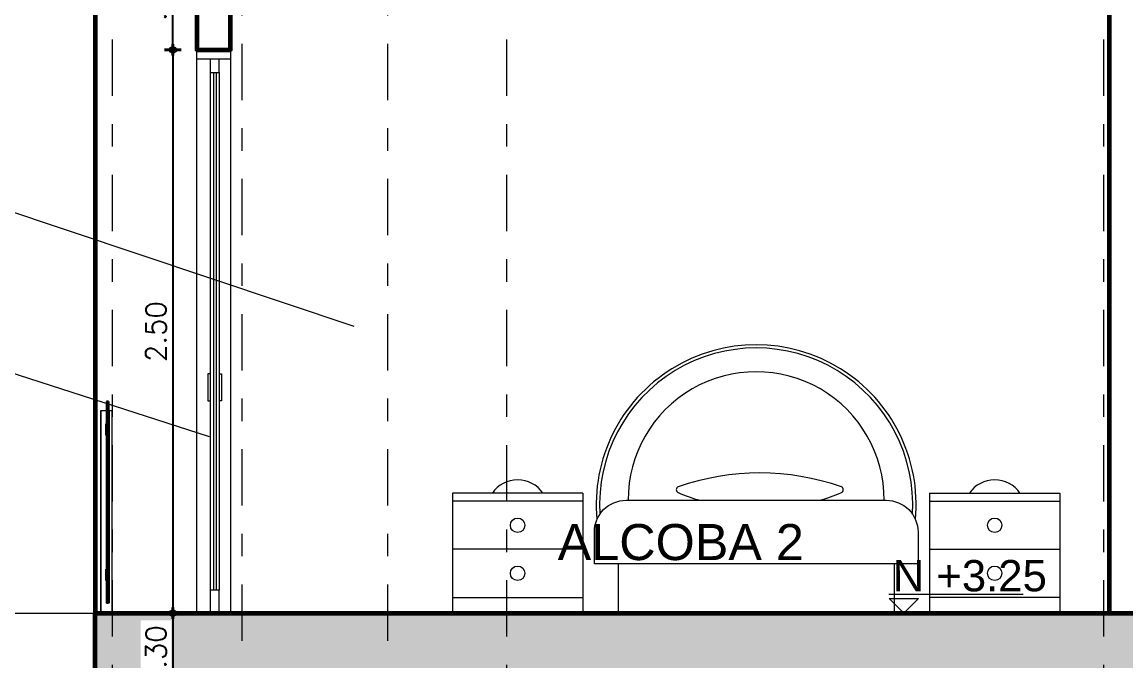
# Model space of a CAD drawing. Header units: metres. Extents: x -50 to 76, y -61 to 14.
# Drawn here: x 22.629 to 27.529, y -51.209 to -48.373 of the extents above; entities that cross this region are included whole.
import ezdxf

# ---------------------------------------------------------------- set-up
doc = ezdxf.new("R2010")
doc.units = ezdxf.units.M
doc.header["$MEASUREMENT"] = 0
doc.set_wipeout_variables(frame=1)
for name, pattern in [('CENTER', [2, 1.25, -0.25, 0.25, -0.25]), ('CENTERX2', [4, 2.5, -0.5, 0.5, -0.5]), ('DASHDOT2', [0.5, 0.25, -0.125, 0, -0.125]), ('Wipeout_Contour', [1, 0, -1])]:
    doc.linetypes.add(name, pattern=pattern)
for name, color, linetype, lineweight in [('1 CALCAS', 255, 'Continuous', 60), ('1 MUEBLES', 46, 'Continuous', 18), ('1 NIVELES', 145, 'Continuous', 18), ('1 PUERTAS', 251, 'Continuous', 18), ('1 TEXTOS', 4, 'Continuous', 20), ('COTAS', 251, 'Continuous', 35), ('EJES', 251, 'CENTERX2', 0), ('Interior - Escaleras & Barandillas_Pluma_Nº__11', 171, 'Continuous', 18), ('Interior - Escaleras & Barandillas_Pluma_Nº__51', 171, 'Continuous', 25), ('TEXTOS', 4, 'Continuous', 25)]:
    doc.layers.add(name, color=color, linetype=linetype, lineweight=lineweight)
doc.layers.add('Interior - Escaleras & Barandillas', color=7, linetype='Continuous')
doc.layers.add('Nuevo_1 PLACA 2DO PISO', color=7, linetype='Continuous')
for name, color, linetype, lineweight, true_color in [('Interior - Escaleras & Barandillas_Pluma_Nº__165', 7, 'Continuous', 13, 0x80d6ff), ('Interior - Escaleras & Barandillas_Pluma_Nº__91', 171, 'Continuous', 13, 0xaaaaff), ('Nuevo_1 PLACA 2DO PISO_Pluma_Nº__169', 7, 'Continuous', 13, 0x68b353), ('Nuevo_1 PLACA 2DO PISO_Pluma_Nº__29', 7, 'Continuous', 35, 0x3dad99)]:
    doc.layers.add(name, color=color, linetype=linetype, lineweight=lineweight, true_color=true_color)
doc.styles.add('cotas', font='romans.shx')
doc.styles.add('Estilo_Generado_1', font='arial.ttf')
doc.styles.add('LEROY', font='arial.ttf')
doc.dimstyles.new('COT-50', dxfattribs={"dimscale": 0.5, "dimtxt": 0.18, "dimasz": 0.05, "dimexe": 0.08, "dimexo": 0.1, "dimgap": 0.06, "dimtad": 1, "dimzin": 4, "dimdsep": 46, "dimtxsty": 'cotas', "dimblk1": 'COTA', "dimblk2": 'COTA', "dimsah": 1, "dimcen": 0.09, "dimse1": 1, "dimse2": 1, "dimclrd": 256, "dimclre": 253, "dimclrt": 14, "dimadec": 0, "dimazin": 0, "dimtfac": 1, "dimtix": 1, "dimtmove": 0, "dimatfit": 3, "dimldrblk": 'COTA', "dimfxl": 1, "dimtfill": 1, "dimtfillclr": 256, "dimtolj": 1, "dimtzin": 12, "dimarcsym": 0})

# ---------------------------------------------------------------- blocks, each defined once
blk = doc.blocks.new('camFRON-100')
for p, q in [((-0.4349, 0.1519), (-0.4349, 0)), ((0.4349, 0.1519), (0.4349, 0))]:
    blk.add_line(p, q)
blk.add_lwpolyline([(-0.51, 0.1519), (-0.51, 0.2519, -0.414214), (-0.41, 0.3519), (0.41, 0.3519, -0.414214), (0.51, 0.2519), (0.51, 0.1519)], format="xyb", close=True)
for centre, radius, start, end in [((0, 0.3379), 0.5042, 354.6676, 185.3324), ((0, 0.3386), 0.4934, 356.4848, 183.5152), ((0, 0.3535), 0.4035, 359.7663, 180.2337), ((0.0113, -0.3493), 0.7873, 70.9402, 109.0598), ((-0.2418, 0.3856), 0.01, 113.5452, 246.4548), ((0.2644, 0.3856), 0.01, 293.5452, 66.4548), ((-0.0387, 0.8517), 0.5184, 246.4548, 254.6105), ((0.0613, 0.8517), 0.5184, 285.3895, 293.5452)]:
    blk.add_arc(centre, radius, start, end)
blk = doc.blocks.new('pp')
for p, q in [((-0.125, 0.421), (-0.5875, 0.421)), ((-0.5875, 0.421), (-0.5875, -0.0043)), ((-0.125, 0.3928), (-0.5875, 0.3928)), ((-0.125, 0.421), (-0.125, -0.0043)), ((1.1036, 0.421), (1.5661, 0.421)), ((1.1036, 0.421), (1.1036, -0.0043)), ((1.1036, 0.3928), (1.5661, 0.3928)), ((1.5661, 0.421), (1.5661, -0.0043)), ((-0.125, 0.2224), (-0.5875, 0.2224)), ((1.1036, 0.2224), (1.5661, 0.2224)), ((-0.5875, 0.052), (-0.125, 0.052)), ((1.5661, 0.052), (1.1036, 0.052))]:
    blk.add_line(p, q)
for centre in [(-0.3563, 0.3076), (1.3348, 0.3076), (-0.3563, 0.1372), (1.3348, 0.1372)]:
    blk.add_circle(centre, 0.0256)
for centre in [(-0.3563, 0.3606), (1.3348, 0.3606)]:
    blk.add_arc(centre, 0.1081, 33.9532, 146.0468)
at = {"xscale": 1.125, "yscale": 1.125, "zscale": 1.125}
blk.add_blockref('camFRON-100', (0.4893, 0), dxfattribs=at)
blk = doc.blocks.new('COTA')
for p, q in [((-1, 0), (1, 0)), ((0, 1.5), (0, -1.5))]:
    blk.add_line(p, q)
blk.add_circle((0, 0), 0.5)
blk = doc.blocks.new('*D875')
at = {"layer": 'COTAS', "lineweight": -2, "transparency": 16777216}
blk.add_line((22.5802, -46.7719), (22.5802, -54.2219), dxfattribs=at)
at = {"layer": 'Defpoints', "color": 0, "transparency": 16777216}
for p in [(22.9539, -46.7469), (22.5802, -54.2469), (23.6539, -54.2469)]:
    blk.add_point(p, dxfattribs=at)
at = {"layer": 'COTAS', "lineweight": -2, "transparency": 16777216, "xscale": 0.025, "yscale": 0.025, "zscale": 0.025}
for p, rotation in [((22.5802, -46.7469), 90), ((22.5802, -54.2469), 270)]:
    blk.add_blockref('COTA', p, dxfattribs=dict(at, rotation=rotation))
at = {"layer": 'COTAS', "color": 14, "transparency": 16777216, "insert": (22.5052, -50.4969), "char_height": 0.09, "attachment_point": 5, "rotation": 90, "style": 'cotas', "bg_fill": 3, "box_fill_scale": 1.25, "bg_fill_color": 256, "bg_fill_true_color": 13158600, "bg_fill_transparency": 0}
blk.add_mtext('\\A1;7.50', dxfattribs=at)
blk = doc.blocks.new('*D878')
at = {"layer": 'COTAS', "lineweight": -2, "transparency": 16777216}
blk.add_line((23.2982, -48.4719), (23.2982, -48.0719), dxfattribs=at)
at = {"layer": 'Defpoints', "color": 0, "transparency": 16777216}
for p in [(23.2982, -48.0469), (23.4039, -48.0469), (23.4039, -48.4969)]:
    blk.add_point(p, dxfattribs=at)
at = {"layer": 'COTAS', "lineweight": -2, "transparency": 16777216, "xscale": 0.025, "yscale": 0.025, "zscale": 0.025}
for p, rotation in [((23.2982, -48.0469), 90), ((23.2982, -48.4969), 270)]:
    blk.add_blockref('COTA', p, dxfattribs=dict(at, rotation=rotation))
at = {"layer": 'COTAS', "color": 14, "transparency": 16777216, "insert": (23.2232, -48.2719), "char_height": 0.09, "attachment_point": 5, "rotation": 90, "style": 'cotas', "bg_fill": 3, "box_fill_scale": 1.25, "bg_fill_color": 256, "bg_fill_true_color": 13158600, "bg_fill_transparency": 0}
blk.add_mtext('\\A1;.45', dxfattribs=at)
blk = doc.blocks.new('*D879')
at = {"layer": 'COTAS', "lineweight": -2, "transparency": 16777216}
blk.add_line((23.2982, -48.5219), (23.2982, -50.9719), dxfattribs=at)
at = {"layer": 'Defpoints', "color": 0, "transparency": 16777216}
for p in [(23.4039, -48.4969), (23.2982, -50.9969), (23.4739, -50.9969)]:
    blk.add_point(p, dxfattribs=at)
at = {"layer": 'COTAS', "lineweight": -2, "transparency": 16777216, "xscale": 0.025, "yscale": 0.025, "zscale": 0.025}
for p, rotation in [((23.2982, -48.4969), 90), ((23.2982, -50.9969), 270)]:
    blk.add_blockref('COTA', p, dxfattribs=dict(at, rotation=rotation))
at = {"layer": 'COTAS', "color": 14, "transparency": 16777216, "insert": (23.2232, -49.7469), "char_height": 0.09, "attachment_point": 5, "rotation": 90, "style": 'cotas', "bg_fill": 3, "box_fill_scale": 1.25, "bg_fill_color": 256, "bg_fill_true_color": 13158600, "bg_fill_transparency": 0}
blk.add_mtext('\\A1;2.50', dxfattribs=at)
blk = doc.blocks.new('*D880')
at = {"layer": 'COTAS', "lineweight": -2, "transparency": 16777216}
blk.add_line((23.2982, -51.0219), (23.2982, -51.2719), dxfattribs=at)
at = {"layer": 'Defpoints', "color": 0, "transparency": 16777216}
for p in [(22.9539, -50.9969), (22.9539, -51.2969), (23.2982, -51.2969)]:
    blk.add_point(p, dxfattribs=at)
at = {"layer": 'COTAS', "lineweight": -2, "transparency": 16777216, "xscale": 0.025, "yscale": 0.025, "zscale": 0.025}
for p, rotation in [((23.2982, -50.9969), 90), ((23.2982, -51.2969), 270)]:
    blk.add_blockref('COTA', p, dxfattribs=dict(at, rotation=rotation))
at = {"layer": 'COTAS', "color": 14, "transparency": 16777216, "insert": (23.2232, -51.1469), "char_height": 0.09, "attachment_point": 5, "rotation": 90, "style": 'cotas', "bg_fill": 3, "box_fill_scale": 1.25, "bg_fill_color": 256, "bg_fill_true_color": 13158600, "bg_fill_transparency": 0}
blk.add_mtext('\\A1;.30', dxfattribs=at)

msp = doc.modelspace()

# ---------------------------------------------------------------- hatches: boundary and pattern name
at = {"layer": 'Interior - Escaleras & Barandillas_Pluma_Nº__165', "linetype": 'Continuous', "lineweight": 0, "true_color": 0x20353f}
msp.add_hatch(color=159, dxfattribs=at).paths.add_polyline_path([(23.0039, -50.0569), (23.0039, -50.9519), (23.0119, -50.9519), (23.0119, -50.0569)])

# ---------------------------------------------------------------- linework, layer by layer
at = {"layer": '1 CALCAS'}
msp.add_lwpolyline([(23.4039, -48.0469), (23.4039, -48.4969), (23.5539, -48.4969), (23.5539, -48.0469)], dxfattribs=at)
at = {"layer": '1 NIVELES', "color": 2, "linetype": 'CENTER'}
for p, q in [((26.4757, -50.9129), (27.0724, -50.9129)), ((26.4782, -50.9318), (26.6088, -50.9318))]:
    msp.add_line(p, q, dxfattribs=at)
at = {"layer": '1 PUERTAS'}
for p, q in [((23.4039, -48.5369), (23.5539, -48.5369)), ((23.4639, -48.5969), (23.4639, -50.8939)), ((23.4779, -48.5969), (23.4779, -50.8939)), ((23.4899, -48.5969), (23.4899, -50.8939)), ((23.5039, -48.5969), (23.5039, -50.8939))]:
    msp.add_line(p, q, dxfattribs=at)
for points in [[(23.4639, -48.5369), (23.4639, -48.5969), (23.5039, -48.5969), (23.5039, -48.5369)], [(23.4639, -49.9339), (23.4539, -49.9339), (23.4539, -50.0539), (23.4639, -50.0539)], [(23.5039, -49.9339), (23.5139, -49.9339), (23.5139, -50.0539), (23.5039, -50.0539)]]:
    msp.add_lwpolyline(points, dxfattribs=at)
at = {"layer": 'Interior - Escaleras & Barandillas_Pluma_Nº__51', "color": 171, "linetype": 'Continuous', "lineweight": 25}
msp.add_line((23.0119, -50.0569), (23.0039, -50.0569), dxfattribs=at)

# ---------------------------------------------------------------- block references
at = {"layer": '1 MUEBLES', "xscale": 1.252148108428146, "yscale": 1.252148108428146, "zscale": 1.252148108428146}
msp.add_blockref('pp', (25.2749, -50.9915), dxfattribs=at)

# ---------------------------------------------------------------- texts
at = {"layer": '1 TEXTOS', "insert": (25.0063, -50.601), "char_height": 0.16, "attachment_point": 1, "style": 'Estilo_Generado_1'}
msp.add_mtext('\\A1;ALCOBA 2', dxfattribs=at)
at = {"layer": 'TEXTOS', "color": 2, "style": 'LEROY'}
msp.add_text('N +3.25', height=0.13885, rotation=0.0654, dxfattribs=at).set_placement((26.4934, -50.9002))

# ---------------------------------------------------------------- next in the draw order: wipeouts: each hides what was drawn before it
at = {"color": 254, "linetype": 'Wipeout_Contour', "lineweight": 0, "ltscale": 28.667692}
msp.add_wipeout([(23.0119, -50.1569), (23.0124, -50.1569), (23.0124, -50.0969), (23.0119, -50.0969)], dxfattribs=at).dxf.layer = 'Interior - Escaleras & Barandillas'
at = {"color": 254, "linetype": 'Wipeout_Contour', "lineweight": 0, "ltscale": 27.879484}
msp.add_wipeout([(23.0124, -50.2069), (23.0119, -50.2069), (23.0119, -50.8019), (23.0124, -50.8019)], dxfattribs=at).dxf.layer = 'Interior - Escaleras & Barandillas'
at = {"color": 254, "linetype": 'Wipeout_Contour', "lineweight": 0, "ltscale": 24.213111}
msp.add_wipeout([(22.9539, -51.2969), (33.2039, -51.2969), (33.2039, -50.9969), (22.9539, -50.9969)], dxfattribs=at).dxf.layer = 'Nuevo_1 PLACA 2DO PISO'

# ---------------------------------------------------------------- next in the draw order: linework, layer by layer
at = {"layer": '1 CALCAS'}
for p, q in [((22.9539, -48.0469), (22.9539, -50.9969)), ((27.4539, -48.0469), (27.4539, -50.9969))]:
    msp.add_line(p, q, dxfattribs=at)
at = {"layer": '1 NIVELES', "color": 2, "linetype": 'CENTER'}
for q in [(26.4782, -50.9318), (26.6088, -50.9318)]:
    msp.add_line((26.5435, -50.9969), q, dxfattribs=at)
at = {"layer": '1 NIVELES'}
msp.add_line((20.1688, -50.9969), (22.9539, -50.9969), dxfattribs=at)
at = {"layer": '1 PUERTAS'}
for p, q in [((23.4039, -50.9969), (23.4039, -48.4969)), ((23.5539, -48.4969), (23.5539, -50.9939))]:
    msp.add_line(p, q, dxfattribs=at)
msp.add_lwpolyline([(23.5039, -50.9969), (23.5039, -50.8939), (23.4639, -50.8939), (23.4639, -50.9969)], dxfattribs=at)
at = {"layer": 'EJES', "linetype": 'DASHDOT2'}
for p, q in [((23.6039, -45.4692), (23.6039, -55.6003)), ((24.2514, -45.4692), (24.2514, -55.6003)), ((24.7789, -45.4507), (24.7789, -55.6003)), ((27.4289, -45.4507), (27.4289, -55.6003))]:
    msp.add_line(p, q, dxfattribs=at)
at = {"layer": 'Nuevo_1 PLACA 2DO PISO_Pluma_Nº__29', "color": 135, "linetype": 'Continuous', "lineweight": 35, "true_color": 0x3dad99}
for p, q in [((22.9539, -50.9969), (22.9539, -51.2969)), ((27.6039, -50.9969), (27.4539, -50.9969))]:
    msp.add_line(p, q, dxfattribs=at)
at = {"layer": 'Nuevo_1 PLACA 2DO PISO_Pluma_Nº__29', "color": 135, "linetype": 'Continuous', "lineweight": 35, "true_color": 0x3dad99, "flags": 128}
msp.add_lwpolyline([(27.4539, -50.9969), (23.5539, -50.9969), (23.4739, -50.9969), (22.9539, -50.9969)], dxfattribs=at)

# ---------------------------------------------------------------- next in the draw order: wipeouts: each hides what was drawn before it
at = {"color": 254, "linetype": 'Wipeout_Contour', "lineweight": 0, "ltscale": 27.94281}
msp.add_wipeout([(22.9789, -50.9969), (22.9793, -50.9969), (22.9793, -50.0969), (22.9789, -50.0969)], dxfattribs=at).dxf.layer = 'Interior - Escaleras & Barandillas'
at = {"color": 254, "linetype": 'Wipeout_Contour', "lineweight": 0, "ltscale": 26.882649}
msp.add_wipeout([(23.0039, -50.9969), (23.0082, -50.9969), (23.0082, -50.9519), (23.0039, -50.9519)], dxfattribs=at).dxf.layer = 'Interior - Escaleras & Barandillas'

# ---------------------------------------------------------------- next in the draw order: wipeouts: each hides what was drawn before it
at = {"color": 254, "linetype": 'Wipeout_Contour', "lineweight": 0, "ltscale": 27.940322}
msp.add_wipeout([(22.9793, -50.9969), (22.9804, -50.9969), (22.9804, -50.0969), (22.9793, -50.0969)], dxfattribs=at).dxf.layer = 'Interior - Escaleras & Barandillas'
at = {"color": 254, "linetype": 'Wipeout_Contour', "lineweight": 0, "ltscale": 40.81495}
msp.add_wipeout([(23.0082, -50.9969), (23.0124, -50.9969), (23.0124, -50.8519), (23.0119, -50.8519), (23.0119, -50.9519), (23.0082, -50.9519)], dxfattribs=at).dxf.layer = 'Interior - Escaleras & Barandillas'

# ---------------------------------------------------------------- next in the draw order: wipeouts: each hides what was drawn before it
at = {"color": 254, "linetype": 'Wipeout_Contour', "lineweight": 0, "ltscale": 27.935373}
msp.add_wipeout([(22.9804, -50.9969), (22.9822, -50.9969), (22.9822, -50.0969), (22.9804, -50.0969)], dxfattribs=at).dxf.layer = 'Interior - Escaleras & Barandillas'
at = {"color": 254, "linetype": 'Wipeout_Contour', "lineweight": 0, "ltscale": 82.480234}
msp.add_wipeout([(23.0149, -50.2069), (23.0124, -50.2069), (23.0124, -50.8019), (23.0149, -50.8019), (23.0149, -50.8519), (23.0124, -50.8519), (23.0124, -50.9969), (23.0164, -50.9969), (23.0164, -50.0969), (23.0124, -50.0969), (23.0124, -50.1569), (23.0149, -50.1569)], dxfattribs=at).dxf.layer = 'Interior - Escaleras & Barandillas'

# ---------------------------------------------------------------- next in the draw order: wipeouts: each hides what was drawn before it
at = {"color": 254, "linetype": 'Wipeout_Contour', "lineweight": 0, "ltscale": 27.928115}
msp.add_wipeout([(22.9822, -50.9969), (22.9847, -50.9969), (22.9847, -50.0969), (22.9822, -50.0969)], dxfattribs=at).dxf.layer = 'Interior - Escaleras & Barandillas'
at = {"color": 254, "linetype": 'Wipeout_Contour', "lineweight": 0, "ltscale": 27.81164}
msp.add_wipeout([(23.0164, -50.9969), (23.02, -50.9969), (23.02, -50.0969), (23.0164, -50.0969)], dxfattribs=at).dxf.layer = 'Interior - Escaleras & Barandillas'

# ---------------------------------------------------------------- next in the draw order: wipeouts: each hides what was drawn before it
at = {"color": 254, "linetype": 'Wipeout_Contour', "lineweight": 0, "ltscale": 27.918769}
msp.add_wipeout([(22.9847, -50.0969), (22.9847, -50.9969), (22.9878, -50.9969), (22.9878, -50.0969)], dxfattribs=at).dxf.layer = 'Interior - Escaleras & Barandillas'
at = {"color": 254, "linetype": 'Wipeout_Contour', "lineweight": 0, "ltscale": 27.800445}
msp.add_wipeout([(23.02, -50.0969), (23.02, -50.9969), (23.023, -50.9969), (23.023, -50.0969)], dxfattribs=at).dxf.layer = 'Interior - Escaleras & Barandillas'

# ---------------------------------------------------------------- next in the draw order: wipeouts: each hides what was drawn before it
at = {"color": 254, "linetype": 'Wipeout_Contour', "lineweight": 0, "ltscale": 27.907619}
msp.add_wipeout([(22.9878, -50.9969), (22.9914, -50.9969), (22.9914, -50.0969), (22.9878, -50.0969)], dxfattribs=at).dxf.layer = 'Interior - Escaleras & Barandillas'
at = {"color": 254, "linetype": 'Wipeout_Contour', "lineweight": 0, "ltscale": 27.791042}
msp.add_wipeout([(23.023, -50.9969), (23.0255, -50.9969), (23.0255, -50.0969), (23.023, -50.0969)], dxfattribs=at).dxf.layer = 'Interior - Escaleras & Barandillas'

# ---------------------------------------------------------------- next in the draw order: wipeouts: each hides what was drawn before it
at = {"color": 254, "linetype": 'Wipeout_Contour', "lineweight": 0, "ltscale": 27.895005}
msp.add_wipeout([(22.9914, -50.9969), (22.9953, -50.9969), (22.9953, -50.0969), (22.9914, -50.0969)], dxfattribs=at).dxf.layer = 'Interior - Escaleras & Barandillas'
at = {"color": 254, "linetype": 'Wipeout_Contour', "lineweight": 0, "ltscale": 27.783716}
msp.add_wipeout([(23.0255, -50.9969), (23.0274, -50.9969), (23.0274, -50.0969), (23.0255, -50.0969)], dxfattribs=at).dxf.layer = 'Interior - Escaleras & Barandillas'

# ---------------------------------------------------------------- next in the draw order: wipeouts: each hides what was drawn before it
at = {"color": 254, "linetype": 'Wipeout_Contour', "lineweight": 0, "ltscale": 27.881312}
msp.add_wipeout([(22.9953, -50.9969), (22.9995, -50.9969), (22.9995, -50.0969), (22.9953, -50.0969)], dxfattribs=at).dxf.layer = 'Interior - Escaleras & Barandillas'
at = {"color": 254, "linetype": 'Wipeout_Contour', "lineweight": 0, "ltscale": 27.778687}
msp.add_wipeout([(23.0274, -50.9969), (23.0285, -50.9969), (23.0285, -50.0969), (23.0274, -50.0969)], dxfattribs=at).dxf.layer = 'Interior - Escaleras & Barandillas'

# ---------------------------------------------------------------- next in the draw order: wipeouts: each hides what was drawn before it
at = {"color": 254, "linetype": 'Wipeout_Contour', "lineweight": 0, "ltscale": 84.907084}
msp.add_wipeout([(23.0039, -50.0969), (22.9995, -50.0969), (22.9995, -50.9969), (23.0039, -50.9969), (23.0039, -50.8519), (23.0009, -50.8519), (23.0009, -50.8019), (23.0039, -50.8019), (23.0039, -50.2069), (23.0009, -50.2069), (23.0009, -50.1569), (23.0039, -50.1569)], dxfattribs=at).dxf.layer = 'Interior - Escaleras & Barandillas'
at = {"color": 254, "linetype": 'Wipeout_Contour', "lineweight": 0, "ltscale": 27.77611}
msp.add_wipeout([(23.0285, -50.9969), (23.0289, -50.9969), (23.0289, -50.0969), (23.0285, -50.0969)], dxfattribs=at).dxf.layer = 'Interior - Escaleras & Barandillas'

# ---------------------------------------------------------------- next in the draw order: hatches: boundary and pattern name
at = {"layer": 'Nuevo_1 PLACA 2DO PISO_Pluma_Nº__169', "linetype": 'Continuous', "lineweight": 13, "true_color": 0x68b353}
h = msp.add_hatch(dxfattribs=at)
h.set_pattern_fill('HORMIGÓN_ARMADO', color=85, style=0, pattern_type=2)
h.set_pattern_definition([(0, (28.8539, -54.24685), (0, 0.62354), [0.06, -0.3]), (0, (29.0339, -53.9351), (0, 0.62354), [0.06, -0.3]), (60, (28.8539, -54.24685), (-0.54, 0.31177), [0.06, -0.3]), (60, (29.2139, -54.24685), (-0.54, 0.31177), [0.06, -0.3]), (120, (28.9139, -54.24685), (0.54, 0.31177), [0.06, -0.3]), (120, (29.2739, -54.24685), (0.54, 0.31177), [0.06, -0.3]), (0, (28.85388, -54.18685), (0, 0.12), [0, -0.12, 0, -0.18]), (45, (28.91388, -54.18685), (-0.0848528, 0.0848528), [0, -0.09, 0, -0.15])])
h.paths.add_polyline_path([(22.9539, -51.2969), (33.2039, -51.2969), (33.2039, -50.9969), (22.9539, -50.9969)])

# ---------------------------------------------------------------- next in the draw order: linework, layer by layer
at = {"layer": '1 CALCAS'}
msp.add_lwpolyline([(22.9539, -50.9969), (33.2039, -50.9969), (33.2039, -51.2969), (22.9539, -51.2969)], close=True, dxfattribs=at)
at = {"layer": 'Interior - Escaleras & Barandillas_Pluma_Nº__11', "color": 171, "linetype": 'Continuous', "lineweight": 18}
for p, q in [((22.9789, -50.0969), (22.9793, -50.0969)), ((22.9789, -50.9969), (22.9789, -50.0969)), ((22.9793, -50.0969), (22.9804, -50.0969)), ((22.9804, -50.0969), (22.9822, -50.0969)), ((22.9822, -50.0969), (22.9847, -50.0969)), ((22.9847, -50.0969), (22.9878, -50.0969)), ((22.9878, -50.0969), (22.9914, -50.0969)), ((22.9914, -50.0969), (22.9953, -50.0969)), ((22.9953, -50.0969), (22.9995, -50.0969)), ((22.9995, -50.0969), (23.0039, -50.0969)), ((23.0039, -50.0969), (23.0082, -50.0969)), ((23.0082, -50.0969), (23.0124, -50.0969)), ((23.0124, -50.0969), (23.0164, -50.0969)), ((23.0164, -50.0969), (23.02, -50.0969)), ((23.02, -50.0969), (23.023, -50.0969)), ((23.023, -50.0969), (23.0255, -50.0969)), ((23.0255, -50.0969), (23.0274, -50.0969)), ((23.0274, -50.0969), (23.0285, -50.0969)), ((23.0285, -50.0969), (23.0289, -50.0969)), ((23.0289, -50.9969), (23.0289, -50.0969))]:
    msp.add_line(p, q, dxfattribs=at)
at = {"layer": 'Interior - Escaleras & Barandillas_Pluma_Nº__51', "color": 171, "linetype": 'Continuous', "lineweight": 25}
msp.add_line((23.0119, -50.9519), (23.0039, -50.9519), dxfattribs=at)

# ---------------------------------------------------------------- next in the draw order: wipeouts: each hides what was drawn before it
at = {"color": 254, "linetype": 'Wipeout_Contour', "lineweight": 0, "ltscale": 28.537222}
msp.add_wipeout([(23.0149, -50.2069), (23.0149, -50.1569), (23.0119, -50.1569), (23.0119, -50.2069)], dxfattribs=at).dxf.layer = 'Interior - Escaleras & Barandillas'
at = {"color": 254, "linetype": 'Wipeout_Contour', "lineweight": 0, "ltscale": 27.149904}
msp.add_wipeout([(23.0149, -50.8519), (23.0149, -50.8019), (23.0119, -50.8019), (23.0119, -50.8519)], dxfattribs=at).dxf.layer = 'Interior - Escaleras & Barandillas'

# ---------------------------------------------------------------- next in the draw order: linework, layer by layer
at = {"layer": 'EJES', "linetype": 'DASHDOT2'}
msp.add_line((23.0289, -45.4507), (23.0289, -55.6003), dxfattribs=at)

# ---------------------------------------------------------------- next in the draw order: wipeouts: each hides what was drawn before it
at = {"color": 254, "linetype": 'Wipeout_Contour', "lineweight": 0, "ltscale": 28.573252}
msp.add_wipeout([(23.0039, -50.2069), (23.0039, -50.1569), (23.0009, -50.1569), (23.0009, -50.2069)], dxfattribs=at).dxf.layer = 'Interior - Escaleras & Barandillas'
at = {"color": 254, "linetype": 'Wipeout_Contour', "lineweight": 0, "ltscale": 27.187772}
msp.add_wipeout([(23.0039, -50.8519), (23.0039, -50.8019), (23.0009, -50.8019), (23.0009, -50.8519)], dxfattribs=at).dxf.layer = 'Interior - Escaleras & Barandillas'

# ---------------------------------------------------------------- next in the draw order: linework, layer by layer
at = {"layer": 'Interior - Escaleras & Barandillas_Pluma_Nº__51', "color": 171, "linetype": 'Continuous', "lineweight": 25}
for p, q in [((23.0039, -50.0569), (23.0039, -50.9519)), ((23.0119, -50.0569), (23.0119, -50.9519))]:
    msp.add_line(p, q, dxfattribs=at)
at = {"layer": 'Interior - Escaleras & Barandillas_Pluma_Nº__91', "color": 161, "linetype": 'Continuous', "lineweight": 13, "true_color": 0xaaaaff}
for p, q in [((23.0039, -50.1569), (23.0009, -50.1569)), ((23.0009, -50.2069), (23.0009, -50.1569)), ((23.0119, -50.1569), (23.0039, -50.1569)), ((23.0149, -50.1569), (23.0119, -50.1569)), ((23.0149, -50.2069), (23.0149, -50.1569)), ((23.0039, -50.2069), (23.0009, -50.2069)), ((23.0119, -50.2069), (23.0039, -50.2069)), ((23.0149, -50.2069), (23.0119, -50.2069)), ((23.0039, -50.8019), (23.0009, -50.8019)), ((23.0009, -50.8519), (23.0009, -50.8019)), ((23.0119, -50.8019), (23.0039, -50.8019)), ((23.0149, -50.8019), (23.0119, -50.8019)), ((23.0149, -50.8519), (23.0149, -50.8019)), ((23.0039, -50.8519), (23.0009, -50.8519)), ((23.0119, -50.8519), (23.0039, -50.8519)), ((23.0149, -50.8519), (23.0119, -50.8519))]:
    msp.add_line(p, q, dxfattribs=at)

# ---------------------------------------------------------------- next in the draw order: dimensions: what is measured, and where the dimension line sits
at = {"layer": 'COTAS'}
dim = msp.add_linear_dim(base=(22.5802, -54.2469), p1=(22.9539, -46.7469), p2=(23.6539, -54.2469), angle=90, dimstyle='COT-50', dxfattribs=at)
dim.commit()
dim.dimension.update_dxf_attribs({"geometry": '*D875', "text_midpoint": (22.5052, -50.4969)})

# ---------------------------------------------------------------- next in the draw order: dimensions: what is measured, and where the dimension line sits
dim = msp.add_linear_dim(base=(23.2982, -48.0469), p1=(23.4039, -48.4969), p2=(23.4039, -48.0469), angle=90, dimstyle='COT-50', dxfattribs=at)
dim.commit()
dim.dimension.update_dxf_attribs({"geometry": '*D878', "text_midpoint": (23.2232, -48.2719)})

# ---------------------------------------------------------------- next in the draw order: dimensions: what is measured, and where the dimension line sits
dim = msp.add_linear_dim(base=(23.2982, -50.9969), p1=(23.4039, -48.4969), p2=(23.4739, -50.9969), angle=90, dimstyle='COT-50', dxfattribs=at)
dim.commit()
dim.dimension.update_dxf_attribs({"geometry": '*D879', "text_midpoint": (23.2232, -49.7469)})

# ---------------------------------------------------------------- next in the draw order: linework, layer by layer
at = {"layer": '1 NIVELES'}
for p, q in [((22.3984, -49.1528), (24.1013, -49.7225)), ((22.4116, -49.8746), (23.459, -50.2125))]:
    msp.add_line(p, q, dxfattribs=at)

# ---------------------------------------------------------------- next in the draw order: dimensions: what is measured, and where the dimension line sits
at = {"layer": 'COTAS'}
dim = msp.add_linear_dim(base=(23.2982, -51.2969), p1=(22.9539, -50.9969), p2=(22.9539, -51.2969), angle=90, dimstyle='COT-50', dxfattribs=at)
dim.commit()
dim.dimension.update_dxf_attribs({"geometry": '*D880', "text_midpoint": (23.2232, -51.1469)})

doc.saveas('drawing.dxf')
